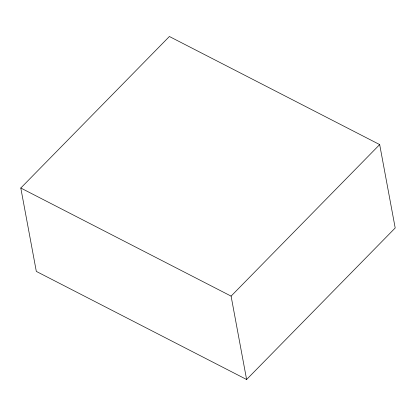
<?xml version="1.0" encoding="UTF-8"?>
<svg xmlns="http://www.w3.org/2000/svg" width="416" height="416" viewBox="0 0 416 416"><rect width="100%" height="100%" fill="white"/><g stroke="black" fill="none" stroke-linecap="round" stroke-linejoin="round"><path stroke-width="0.62" d="M20.8 188.022L169.39 36.499L379.678 144.591L395.2 227.978L246.61 379.501L36.322 271.409L20.8 188.022L231.088 296.119L246.61 379.501M231.088 296.119L379.678 144.591"/></g></svg>
